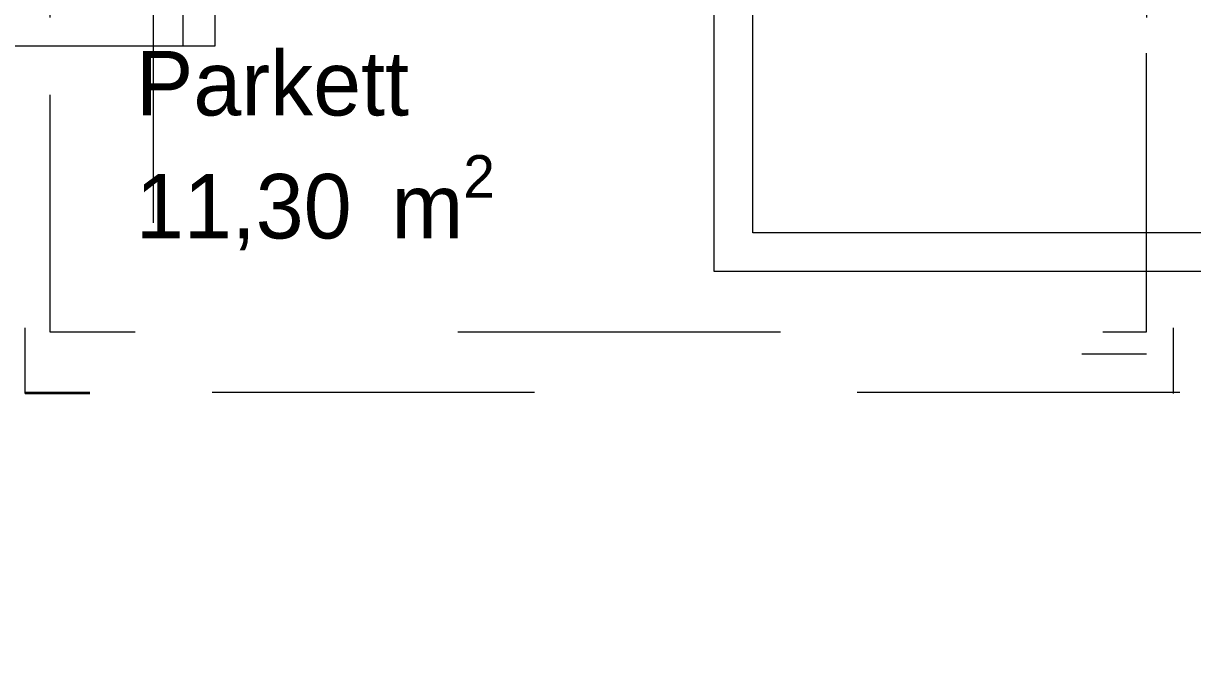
# Model space of a CAD drawing. Header units: metres. Extents: x -3 to 171, y -23 to 41.
# Drawn here: x 1.034 to 2.847, y -4.976 to -3.986 of the extents above; entities that cross this region are included whole.
import ezdxf

# ---------------------------------------------------------------- set-up
doc = ezdxf.new("R2010")
doc.units = ezdxf.units.M
doc.header["$MEASUREMENT"] = 0
for name, pattern in [('Schnittlinie', [0.006, 0.003, -0.0015, 0, -0.0015]), ('UNSICHTBAR', [0.4, 0, -0.4]), ('Untersicht', [0.001, 0.0005, -0.0005])]:
    doc.linetypes.add(name, pattern=pattern)
for name, color, linetype in [('5._2.DG PP STG1_1_310 Dachkonstruktion massiv', 7, 'Continuous'), ('5._2.DG PP STG1_1_325 Dachfenster', 7, 'Continuous'), ('5._2.DG PP STG1_1_510 Möblierung', 7, 'Continuous'), ('5._2.DG PP STG1_1_810 Raum', 7, 'Continuous'), ('5._2.DG PP STG1_1_851 Marker Schnitt', 7, 'Continuous')]:
    doc.layers.add(name, color=color, linetype=linetype)
doc.styles.add('ERSTELLTER_STIL_2', font='')
doc.styles.get('ERSTELLTER_STIL_2').set_extended_font_data('Eurostile')

msp = doc.modelspace()

# ---------------------------------------------------------------- linework, layer by layer
at = {"layer": '5._2.DG PP STG1_1_310 Dachkonstruktion massiv', "color": 8, "linetype": 'Untersicht', "lineweight": 13, "ltscale": 1000, "flags": 128}
for points in [[(0.324, -3.8478), (1.075, -3.8478), (1.075, -4.4643), (2.775, -4.4643), (2.775, -3.8478), (3.805, -3.8478), (3.805, -4.4643), (5.505, -4.4643), (5.505, -3.8478), (6.455, -3.8478)], [(0.3266, -4.5578), (6.635, -4.5578), (6.635, -3.8478)]]:
    msp.add_lwpolyline(points, dxfattribs=at)
at = {"layer": '5._2.DG PP STG1_1_325 Dachfenster', "color": 255, "linetype": 'UNSICHTBAR', "lineweight": 13, "ltscale": 1000, "flags": 128}
for points in [[(1.0369, -4.5578), (1.0369, -2.8478)], [(2.8169, -4.5578), (2.8169, -2.8478)], [(1.075, -3.8765), (1.075, -4.4988)], [(2.775, -3.8769), (2.775, -4.4988)], [(2.775, -4.4988), (1.075, -4.4988)], [(1.0369, -4.5578), (2.8169, -4.5578)], [(1.0369, -4.5596), (1.0369, -4.5578)], [(1.0369, -4.5596), (2.8169, -4.5596)], [(2.8169, -4.5596), (2.8169, -4.5578)]]:
    msp.add_lwpolyline(points, dxfattribs=at)
at = {"layer": '5._2.DG PP STG1_1_510 Möblierung', "color": 8, "linetype": 'Continuous', "lineweight": 13, "ltscale": 1000, "true_color": 0x7e7f7f}
for p, q in [((2.105, -4.3707), (2.105, -2.3707)), ((1.2813, -3.5207), (1.2813, -4.0207)), ((3.005, -4.3707), (2.105, -4.3707))]:
    msp.add_line(p, q, dxfattribs=at)
at = {"layer": '5._2.DG PP STG1_1_510 Möblierung', "color": 8, "linetype": 'Continuous', "lineweight": 13, "ltscale": 1000, "true_color": 0x7e7f7f, "flags": 128}
for points in [[(0.8013, -3.5207), (0.8013, -4.0207), (1.3313, -4.0207), (1.3313, -3.5207)], [(2.795, -3.9307), (2.835, -3.8907), (2.945, -3.8907), (2.945, -4.3107), (2.165, -4.3107), (2.165, -3.9307)]]:
    msp.add_lwpolyline(points, close=True, dxfattribs=at)
at = {"layer": '5._2.DG PP STG1_1_851 Marker Schnitt', "color": 7, "linetype": 'Schnittlinie', "lineweight": 13, "ltscale": 1000}
msp.add_line((1.235, 4.805), (1.235, -18.6375), dxfattribs=at)

# ---------------------------------------------------------------- texts
at = {"layer": '5._2.DG PP STG1_1_810 Raum', "color": 7, "linetype": 'Continuous', "lineweight": 13, "char_height": 0.1, "attachment_point": 1, "style": 'ERSTELLTER_STIL_2'}
for s, insert in [('\\A1;{\\pql;\\pt0;\\fEurostile|b0|i0|c0|p0;\\W1.000000;Parkett}', (1.2083, -4.0287)), ('\\A1;{\\pql;\\pt0,0.05;\\fEurostile|b0|i0|c0|p0;\\W1.000000;11,30\\fEurostile|b0|i0|c0|p0;\\W1.000000;\\A1{\\H.66x;\\S^  ;}\\fEurostile|b0|i0|c0|p0;\\W1.000000; m\\fEurostile|b0|i0|c0|p0;\\W1.000000;\\A1{\\H.66x;\\S2^  ;}}', (1.2083, -4.1902))]:
    msp.add_mtext(s, dxfattribs=dict(at, insert=insert))

doc.saveas('drawing.dxf')
